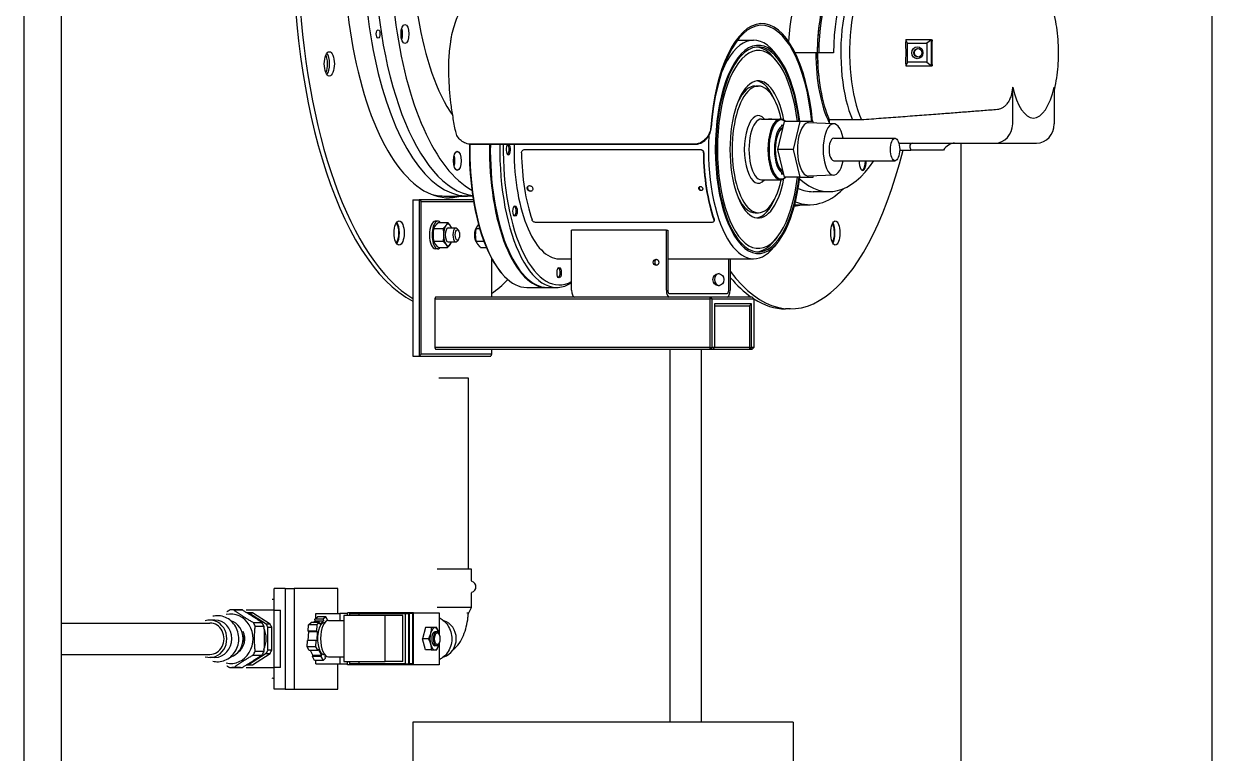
# Model space of a CAD drawing. Header units: millimetres. Extents: x 0 to 157650, y 0 to 89100.
# Drawn here: x 36933 to 37618, y 76279 to 76700 of the extents above; entities that cross this region are included whole.
import ezdxf

# ---------------------------------------------------------------- set-up
doc = ezdxf.new("R2010")
doc.units = ezdxf.units.MM
doc.header["$LTSCALE"] = 150
doc.layers.add('Visible', color=7, linetype='Continuous', lineweight=25)

msp = doc.modelspace()

# ---------------------------------------------------------------- linework, layer by layer
at = {"layer": 'Visible', "color": 9, "true_color": 0xc0c0c0}
for p, q in [((36933.24, 77071.66), (36933.24, 75197.38)), ((36954.93, 75197.38), (36954.93, 77071.66)), ((37618.04, 75197.38), (37618.04, 77071.66)), ((37344.5, 76690.21), (37353.76, 76690.21)), ((37456.27, 76690.38), (37441.43, 76690.38)), ((37441.43, 76690.38), (37441.43, 76689.23)), ((37442.54, 76688.38), (37441.43, 76690.38)), ((37442.54, 76677.38), (37442.54, 76688.38)), ((37442.54, 76688.38), (37453.66, 76688.38)), ((37456.27, 76690.38), (37453.66, 76688.38)), ((37453.66, 76688.38), (37453.66, 76677.38)), ((37456.27, 76690.38), (37456.65, 76690.38)), ((37456.27, 76675.38), (37456.27, 76690.38)), ((37367.73, 76680.69), (37365.56, 76683.36)), ((37367.17, 76678.01), (37365.72, 76679.79)), ((37389.69, 76682.88), (37377.74, 76682.88)), ((37390.43, 76682.88), (37389.69, 76682.88)), ((37399.88, 76682.88), (37390.61, 76682.88)), ((37442.54, 76677.38), (37441.43, 76675.38)), ((37453.66, 76677.38), (37442.54, 76677.38)), ((37453.66, 76677.38), (37456.27, 76675.38)), ((37441.43, 76676.54), (37441.43, 76675.38)), ((37441.43, 76675.38), (37456.27, 76675.38)), ((37456.27, 76675.38), (37456.65, 76675.38)), ((37354.67, 76663.71), (37356.49, 76663.71)), ((37503.06, 76641.88), (37503.06, 76663.17)), ((37527.03, 76663.17), (37527.03, 76641.88)), ((37358.31, 76644.71), (37362.59, 76644.71)), ((37362.65, 76644.64), (37362.59, 76644.71)), ((37365.87, 76644.71), (37369.24, 76644.71)), ((37371.35, 76643.21), (37367.53, 76627.21)), ((37380.45, 76643.21), (37371.35, 76643.21)), ((37380.45, 76643.21), (37376.64, 76627.21)), ((37388.08, 76643.21), (37380.45, 76643.21)), ((37388.26, 76642.46), (37388.08, 76643.21)), ((37397.35, 76644.46), (37410.72, 76644.46)), ((37397.35, 76644.46), (37397.35, 76642.11)), ((37415.9, 76644.2), (37410.83, 76644.2)), ((37369.7, 76641.21), (37370.87, 76641.21)), ((37400.03, 76642.01), (37385.46, 76642.57)), ((37399.93, 76633.71), (37435.27, 76633.71)), ((37437.48, 76630.88), (37445.57, 76630.88)), ((37445.57, 76630.88), (37492.86, 76630.88)), ((37473.34, 75839.38), (37473.34, 76630.88)), ((37492.86, 76630.88), (37516.83, 76630.88)), ((37221.89, 76627.21), (37322.98, 76627.21)), ((37322.98, 76627.21), (37323.19, 76627.21)), ((37376.64, 76627.21), (37367.53, 76627.21)), ((37367.53, 76627.21), (37371.35, 76611.21)), ((37376.64, 76627.21), (37380.45, 76611.21)), ((37437.95, 76626.88), (37444.46, 76626.88)), ((37463.24, 76626.88), (37444.46, 76626.88)), ((37399.93, 76620.71), (37435.27, 76620.71)), ((37358.31, 76609.71), (37369.24, 76609.71)), ((37369.7, 76613.21), (37370.87, 76613.21)), ((37380.45, 76611.21), (37371.35, 76611.21)), ((37380.45, 76611.21), (37388.08, 76611.21)), ((37400.03, 76612.41), (37385.46, 76611.85)), ((37388.08, 76611.21), (37388.26, 76611.96)), ((37397.29, 76602.88), (37388.01, 76602.88)), ((37157.34, 76598.21), (37160.98, 76598.21)), ((37157.34, 76598.21), (37157.34, 76508.21)), ((37162.3, 76597.21), (37160.98, 76598.21)), ((37160.98, 76598.21), (37160.98, 76508.21)), ((37192.26, 76598.21), (37160.98, 76598.21)), ((37162.3, 76509.21), (37162.3, 76597.21)), ((37162.3, 76597.21), (37192.43, 76597.21)), ((37175.26, 76600.38), (37188.92, 76600.38)), ((37377.5, 76595.38), (37386.16, 76595.38)), ((37354.67, 76590.71), (37356.49, 76590.71)), ((37174.84, 76581.56), (37169.55, 76581.56)), ((37171.81, 76585.96), (37170.35, 76585.96)), ((37172.13, 76585.15), (37177.41, 76585.15)), ((37177.73, 76581.96), (37182.19, 76581.96)), ((37183.66, 76580.64), (37182.94, 76581.53)), ((37195.99, 76581.56), (37193.94, 76581.56)), ((37329.57, 76585.13), (37228.47, 76585.13)), ((37330.83, 76585.79), (37330.99, 76586.12)), ((37169.55, 76574.37), (37174.84, 76574.37)), ((37183.66, 76575.29), (37182.94, 76574.4)), ((37193.94, 76574.37), (37198.36, 76574.37)), ((37248.86, 76546.21), (37248.86, 76580.7)), ((37303.51, 76580.7), (37248.86, 76580.7)), ((37303.51, 76546.21), (37303.51, 76580.7)), ((37303.51, 76580.7), (37304.33, 76580.7)), ((37304.33, 76580.7), (37304.33, 76546.21)), ((37367.17, 76576.41), (37365.72, 76574.62)), ((37171.81, 76569.96), (37170.35, 76569.96)), ((37172.13, 76570.77), (37177.41, 76570.77)), ((37177.73, 76573.96), (37182.19, 76573.96)), ((37196.51, 76570.77), (37199.78, 76570.77)), ((37367.73, 76573.73), (37365.56, 76571.06)), ((37202.78, 76564.48), (37202.78, 76542.21)), ((37241.74, 76564.21), (37248.86, 76564.21)), ((37304.33, 76564.21), (37353.76, 76564.21)), ((37339.44, 76546.21), (37339.44, 76564.21)), ((37340.26, 76564.21), (37340.26, 76546.21)), ((37207.82, 76556.8), (37208.18, 76556.35)), ((37223.07, 76547.71), (37234.45, 76547.71)), ((37234.91, 76547.71), (37240.37, 76547.71)), ((37170.56, 76542.21), (37170.15, 76541.21)), ((37170.15, 76541.21), (37328.62, 76541.21)), ((37170.15, 76541.21), (37170.15, 76513.21)), ((37250.51, 76542.21), (37170.56, 76542.21)), ((37305.16, 76542.21), (37250.51, 76542.21)), ((37305.16, 76544.21), (37338.61, 76544.21)), ((37309.91, 76542.21), (37305.16, 76542.21)), ((37329.03, 76542.21), (37309.91, 76542.21)), ((37328.62, 76541.21), (37329.03, 76542.21)), ((37329.94, 76541.21), (37328.62, 76541.21)), ((37328.62, 76541.21), (37328.62, 76513.21)), ((37329.03, 76542.21), (37329.94, 76541.21)), ((37352.99, 76542.21), (37329.03, 76542.21)), ((37329.94, 76513.21), (37329.94, 76541.21)), ((37329.94, 76541.21), (37353.9, 76541.21)), ((37353.9, 76541.21), (37352.99, 76542.21)), ((37353.9, 76541.21), (37353.9, 76513.21)), ((37352.66, 76538.21), (37331.18, 76538.21)), ((37331.18, 76538.21), (37331.18, 76513.21)), ((37331.18, 76537.21), (37351.33, 76537.21)), ((37352.66, 76538.21), (37351.33, 76537.21)), ((37351.33, 76537.21), (37351.33, 76513.21)), ((37352.66, 76513.21), (37352.66, 76538.21)), ((37375.03, 76535.38), (37372.25, 76535.38)), ((37170.15, 76513.21), (37170.56, 76512.21)), ((37328.62, 76513.21), (37170.15, 76513.21)), ((37328.62, 76513.21), (37329.94, 76513.21)), ((37329.03, 76512.21), (37328.62, 76513.21)), ((37329.94, 76513.21), (37329.03, 76512.21)), ((37331.18, 76513.21), (37329.94, 76513.21)), ((37330.27, 76512.21), (37331.18, 76513.21)), ((37351.33, 76513.21), (37331.18, 76513.21)), ((37351.33, 76513.21), (37352.66, 76513.21)), ((37351.75, 76512.21), (37351.33, 76513.21)), ((37352.66, 76513.21), (37351.75, 76512.21)), ((37353.9, 76513.21), (37352.66, 76513.21)), ((37352.99, 76512.21), (37353.9, 76513.21)), ((37157.34, 76508.21), (37160.98, 76508.21)), ((37162.3, 76509.21), (37160.98, 76508.21)), ((37160.98, 76508.21), (37202.28, 76508.21)), ((37202.78, 76509.21), (37162.3, 76509.21)), ((37170.56, 76512.21), (37329.03, 76512.21)), ((37202.78, 76509.21), (37202.28, 76508.21)), ((37202.78, 76512.21), (37202.78, 76509.21)), ((37305.68, 76297.38), (37305.68, 76512.21)), ((37323.68, 76297.38), (37323.68, 76512.21)), ((37329.03, 76512.21), (37330.27, 76512.21)), ((37330.27, 76512.21), (37351.75, 76512.21)), ((37351.75, 76512.21), (37352.99, 76512.21)), ((37189.55, 76495.38), (37172.42, 76495.38)), ((37189.55, 76385.38), (37189.55, 76495.38)), ((37191.3, 76385.38), (37171.52, 76385.38)), ((37191.3, 76378.68), (37191.3, 76385.38)), ((37077.56, 76361.88), (37077.56, 76374.38)), ((37083.87, 76374.38), (37077.56, 76374.38)), ((37083.87, 76374.38), (37083.87, 76316.38)), ((37083.87, 76374.38), (37083.87, 76316.38)), ((37083.87, 76374.38), (37089.1, 76374.38)), ((37089.1, 76374.38), (37089.1, 76316.38)), ((37114.23, 76374.38), (37089.1, 76374.38)), ((37114.23, 76359.88), (37114.23, 76374.38)), ((37191.3, 76363.38), (37191.3, 76371.88)), ((37058.07, 76362.01), (37053.09, 76362.01)), ((37054.26, 76361.96), (37059.24, 76361.96)), ((37077.49, 76361.88), (37061.41, 76361.88)), ((37077.49, 76361.88), (37081.17, 76361.88)), ((37077.49, 76328.88), (37077.49, 76361.88)), ((37081.17, 76328.88), (37081.17, 76361.88)), ((37191.3, 76363.38), (37171.52, 76363.38)), ((37189.43, 76359.93), (37191.3, 76363.38)), ((37043.41, 76356.13), (37040.53, 76356.13)), ((37063.97, 76360.38), (37061.82, 76360.38)), ((37072.99, 76353.8), (37062.78, 76360.34)), ((37062.78, 76360.34), (37064.95, 76360.34)), ((37075.15, 76353.8), (37064.95, 76360.34)), ((37099.93, 76354.66), (37101.13, 76355.76)), ((37100.97, 76356.69), (37102.42, 76358.02)), ((37105.84, 76356.69), (37100.97, 76356.69)), ((37101.13, 76355.76), (37100.97, 76356.69)), ((37101.13, 76355.76), (37106, 76355.76)), ((37101.56, 76357.22), (37101.56, 76359.88)), ((37101.56, 76359.88), (37115.34, 76359.88)), ((37107.29, 76358.02), (37102.42, 76358.02)), ((37106, 76355.76), (37103.79, 76353.73)), ((37107.29, 76358.02), (37105.84, 76356.69)), ((37105.84, 76356.69), (37106, 76355.76)), ((37108.45, 76355.92), (37107.29, 76358.02)), ((37108.84, 76355.95), (37117.59, 76355.95)), ((37115.34, 76359.88), (37115.34, 76355.95)), ((37119.84, 76359.88), (37115.34, 76359.88)), ((37141.47, 76358.7), (37117.59, 76358.7)), ((37117.59, 76358.7), (37117.59, 76332.2)), ((37157.87, 76360.33), (37119.84, 76360.33)), ((37119.84, 76358.7), (37119.84, 76360.33)), ((37121.1, 76359.93), (37126.54, 76359.93)), ((37121.1, 76358.7), (37121.1, 76359.93)), ((37126.54, 76359.93), (37153.23, 76359.93)), ((37126.54, 76358.7), (37126.54, 76359.93)), ((37151.66, 76358.7), (37141.47, 76358.7)), ((37141.47, 76332.2), (37141.47, 76358.7)), ((37151.66, 76332.2), (37151.66, 76358.7)), ((37153.23, 76330.83), (37153.23, 76359.93)), ((37153.23, 76359.93), (37155.18, 76359.93)), ((37155.18, 76330.83), (37155.18, 76359.93)), ((37155.35, 76359.93), (37155.18, 76359.93)), ((37157.51, 76359.93), (37155.35, 76359.93)), ((37155.35, 76359.93), (37155.35, 76330.83)), ((37157.51, 76330.83), (37157.51, 76359.93)), ((37157.87, 76330.43), (37157.87, 76360.33)), ((37157.87, 76360.33), (37172.56, 76360.33)), ((37172.56, 76360.33), (37172.56, 76348.17)), ((36954.93, 76354.38), (37040.53, 76354.38)), ((37065.45, 76354.79), (37070.43, 76354.79)), ((37066.61, 76352.55), (37071.59, 76352.55)), ((37075.15, 76353.8), (37072.99, 76353.8)), ((37073.97, 76338.84), (37073.97, 76351.92)), ((37076.13, 76351.92), (37073.97, 76351.92)), ((37076.13, 76338.84), (37076.13, 76351.92)), ((37097.08, 76349.77), (37097.31, 76353.33)), ((37101.95, 76349.77), (37097.08, 76349.77)), ((37097.51, 76349.63), (37097.08, 76349.77)), ((37097.18, 76344.33), (37097.51, 76349.63)), ((37097.31, 76353.33), (37098.76, 76354.66)), ((37102.18, 76353.33), (37097.31, 76353.33)), ((37097.51, 76349.63), (37102.38, 76349.63)), ((37103.63, 76354.66), (37098.76, 76354.66)), ((37102.18, 76353.33), (37101.95, 76349.77)), ((37101.95, 76349.77), (37102.38, 76349.63)), ((37102.38, 76349.63), (37102.03, 76344.18)), ((37103.63, 76354.66), (37102.18, 76353.33)), ((37103.79, 76353.73), (37103.63, 76354.66)), ((37106.49, 76354.7), (37106.68, 76354.7)), ((37164.68, 76351.78), (37163.08, 76345.38)), ((37168.02, 76351.78), (37164.68, 76351.78)), ((37171.05, 76349.38), (37170.06, 76349.38)), ((37172.23, 76348.45), (37171.89, 76348.89)), ((37059.45, 76347.81), (37059.41, 76347.99)), ((37059.45, 76342.95), (37059.41, 76342.77)), ((37096.51, 76340.77), (37096.74, 76344.33)), ((37101.61, 76344.33), (37096.74, 76344.33)), ((37101.61, 76344.33), (37101.38, 76340.77)), ((37102.03, 76344.18), (37101.61, 76344.33)), ((37166.41, 76345.38), (37163.08, 76345.38)), ((37164.68, 76338.98), (37163.08, 76345.38)), ((37171.05, 76341.38), (37170.06, 76341.38)), ((37172.23, 76342.31), (37171.89, 76341.87)), ((37172.56, 76342.59), (37172.56, 76330.43)), ((36954.93, 76336.38), (37040.53, 76336.38)), ((37043.41, 76334.63), (37040.53, 76334.63)), ((37072.99, 76336.96), (37062.78, 76330.42)), ((37064.95, 76330.42), (37075.15, 76336.96)), ((37065.45, 76335.97), (37070.43, 76335.97)), ((37066.61, 76338.21), (37071.59, 76338.21)), ((37072.99, 76336.96), (37075.15, 76336.96)), ((37076.13, 76338.84), (37073.97, 76338.84)), ((37101.38, 76340.77), (37096.51, 76340.77)), ((37097.74, 76338.53), (37096.51, 76340.77)), ((37102.6, 76338.53), (37097.74, 76338.53)), ((37099.87, 76335.9), (37098.43, 76338.53)), ((37099.6, 76335.12), (37099.87, 76335.9)), ((37104.47, 76335.12), (37099.6, 76335.12)), ((37100.83, 76332.89), (37099.6, 76335.12)), ((37099.87, 76335.9), (37104.74, 76335.9)), ((37101.38, 76340.77), (37102.6, 76338.53)), ((37102.6, 76338.53), (37102.87, 76339.32)), ((37102.87, 76339.32), (37104.74, 76335.9)), ((37104.74, 76335.9), (37104.47, 76335.12)), ((37104.47, 76335.12), (37105.7, 76332.89)), ((37106.49, 76336.2), (37106.68, 76336.2)), ((37106.98, 76335.15), (37107.38, 76335.51)), ((37107.14, 76334.22), (37106.98, 76335.15)), ((37108.84, 76334.95), (37117.59, 76334.95)), ((37115.34, 76334.95), (37115.34, 76330.88)), ((37168.02, 76338.98), (37164.68, 76338.98)), ((37058.07, 76328.76), (37053.09, 76328.76)), ((37054.26, 76328.81), (37059.24, 76328.81)), ((37061.41, 76328.88), (37077.49, 76328.88)), ((37063.97, 76330.38), (37061.82, 76330.38)), ((37062.78, 76330.42), (37064.95, 76330.42)), ((37081.17, 76328.88), (37077.49, 76328.88)), ((37077.56, 76316.38), (37077.56, 76328.88)), ((37105.7, 76332.89), (37100.83, 76332.89)), ((37101.56, 76330.88), (37101.56, 76332.89)), ((37101.56, 76330.88), (37115.34, 76330.88)), ((37105.7, 76332.89), (37107.14, 76334.22)), ((37114.23, 76316.38), (37114.23, 76330.88)), ((37115.34, 76330.88), (37119.84, 76330.88)), ((37117.59, 76332.2), (37141.47, 76332.2)), ((37119.84, 76330.43), (37119.84, 76332.2)), ((37157.87, 76330.43), (37119.84, 76330.43)), ((37121.1, 76330.83), (37121.1, 76332.2)), ((37126.54, 76330.83), (37121.1, 76330.83)), ((37126.54, 76330.83), (37126.54, 76332.2)), ((37153.23, 76330.83), (37126.54, 76330.83)), ((37151.66, 76332.2), (37141.47, 76332.2)), ((37153.23, 76330.83), (37155.18, 76330.83)), ((37155.18, 76330.83), (37155.35, 76330.83)), ((37157.51, 76330.83), (37155.35, 76330.83)), ((37172.56, 76330.43), (37157.87, 76330.43)), ((37083.87, 76316.38), (37077.56, 76316.38)), ((37083.87, 76316.38), (37089.1, 76316.38)), ((37089.1, 76316.38), (37114.23, 76316.38)), ((37376.5, 76297.38), (37157.4, 76297.38)), ((37157.4, 76297.38), (37157.4, 74993.23)), ((37376.5, 76297.38), (37376.5, 74879.76))]:
    msp.add_line(p, q, dxfattribs=at)
for centre, radius, start, end in [((37191.55, 76378.68), 0.25, 180, 252.65365), ((37190.49, 76375.28), 3.31, 287.34635, 72.65365), ((37191.55, 76371.88), 0.25, 107.34635, 180)]:
    msp.add_arc(centre, radius, start, end, dxfattribs=at)
for centre, major_axis, ratio, start_param, end_param in [((37177.99, 76745.38), (0, 210), 0.413002, 5.467974, 9.184374), ((37175.26, 76745.38), (0, -210), 0.413002, 3.141593, 6.075094), ((37177.99, 76745.38), (0, -146), 0.413002, 3.024485, 6.400293), ((37204.4, 76745.38), (0, 145), 0.413002, 6.026618, 9.206833), ((37188.92, 76745.38), (0, 145), 0.413002, 6.229932, 9.474597), ((37195.29, 76745.38), (0, 145), 0.413002, 0, 3.084771), ((37204.4, 76745.38), (0, 114.5), 0.413002, 4.932503, 8.893525), ((37418.61, 76682.88), (0, 50), 0.37453, 0, 1.570796), ((37422.82, 76682.88), (0, 50.2), 0.37453, 0, 2.450408), ((37427.89, 76682.88), (0, 50.2), 0.37453, 6.262005, 8.733594), ((37391.72, 76682.88), (0, 48), 0.37453, 0, 1.433568), ((37408.41, 76682.88), (0, 47.9), 0.37453, 0.014594, 2.142455), ((37408.41, 76682.88), (0, 48), 0.37453, 6.257394, 7.853982), ((37409.34, 76682.88), (0, 48), 0.37453, 0, 1.570796), ((37358.55, 76627.21), (0, 72.5), 0.413002, 4.934904, 7.677163), ((37358.47, 76627.21), (0, 71.51), 0.413002, 4.938056, 7.677163), ((37149.25, 76693.72), (0, 5.5), 0.413002, 4.072013, 5.352765), ((37356.49, 76627.21), (0, -60), 0.413002, 1.840729, 7.584049), ((37353.76, 76627.21), (0, 63), 0.413002, 5.812514, 7.065949), ((37356.49, 76627.21), (0, 59), 0.413002, 4.987014, 10.720949), ((37356.49, 76627.21), (0, -57), 0.413002, 1.855322, 7.569456), ((37354.67, 76627.21), (0, 59), 0.413002, 5.812514, 6.245801), ((37413.42, 76682.88), (0, 51), 0.553446, 4.587654, 4.837124), ((37474.24, 76682.88), (0, 47.58), 0.37453, 1.412503, 1.72909), ((37106.57, 76676.5), (0, 7), 0.413002, 3.633753, 5.791025), ((37408.41, 76682.88), (0, 50), 0.37453, 1.570796, 2.509931), ((37409.34, 76682.88), (0, -50), 0.37453, 4.712389, 5.588687), ((37356.49, 76627.21), (0, 39.5), 0.413002, 5.151915, 10.556048), ((37356.49, 76627.21), (0, -36.5), 0.413002, 2.069582, 7.355196), ((37354.67, 76627.21), (0, 36.5), 0.413002, 0, 0.704649), ((37354.67, 76627.21), (0, 39.5), 0.413002, 5.493372, 6.22733), ((37515.04, 76682.88), (0, -37.58), 0.37453, 5.26452, 7.301851), ((37356.49, 76627.21), (0, 19.5), 0.413002, 5.826311, 9.881652), ((37358.31, 76627.21), (0, 17.5), 0.413002, 0, 3.141593), ((37369.24, 76627.21), (0, -17.5), 0.413002, 2.724537, 6.700241), ((37369.7, 76627.21), (0, -17), 0.413002, 2.796891, 6.627886), ((37385.36, 76627.21), (0, -15.36), 0.413002, 3.125756, 6.299022), ((37399.93, 76627.21), (0, -14.8), 0.413002, 2.025492, 7.399286), ((37371.52, 76627.21), (0, -14), 0.413002, 3.258031, 6.166747), ((37371.52, 76627.21), (0, 12.75), 0.413002, 0.191612, 2.949981), ((37492.86, 76641.88), (0, -11), 0.927215, 0, 1.570796), ((37516.83, 76641.88), (0, -11), 0.927215, 0, 1.570796), ((37222.61, 76627.21), (0, -79), 0.413002, 4.673884, 5.812514), ((37223.07, 76627.21), (0, -79.5), 0.413002, 4.674464, 6.283185), ((37234.45, 76627.21), (0, -79.5), 0.413002, 4.675306, 6.29012), ((37234.91, 76627.21), (0, -79.5), 0.413002, 4.675306, 6.283185), ((37240.37, 76627.21), (0, -79.5), 0.413002, 4.675311, 6.544668), ((37241.74, 76627.21), (0, -78), 0.413002, 4.674599, 6.506105), ((37212.42, 76627.21), (0, 3.1), 0.413002, 0.315706, 5.967429), ((37211.87, 76627.21), (0, -2.5), 0.413002, 6.037434, 9.67053), ((37241.74, 76627.21), (0, -63), 0.413002, 4.665601, 6.283185), ((37353.76, 76627.21), (0, -63), 0.413002, 4.586783, 6.753857), ((37399.93, 76627.21), (0, 6.5), 0.413002, 0, 3.141593), ((37448.16, 76626.88), (-4.18, 3.37), 0.513986, 5.715999, 7.286795), ((37466.94, 76626.88), (4.18, 3.37), 0.513986, 0.567187, 2.137983), ((37179.42, 76620.66), (0, 5.5), 0.413002, 4.072013, 5.352765), ((37246.29, 76627.21), (0, -63.5), 0.413002, 4.74389, 5.405284), ((37351.03, 76627.21), (0, 63.5), 0.413002, 1.602298, 2.263692), ((37351.03, 76627.21), (0, -63), 0.413002, 4.74414, 5.405034), ((37375.03, 76745.38), (0, -210), 0.37453, 5.825276, 7.254414), ((37397.29, 76745.38), (0, -142.5), 0.37453, 5.958695, 6.788779), ((37416.63, 76620.66), (0, -5.5), 0.37453, 4.702878, 7.863493), ((37416.17, 76620.66), (0, -5.5), 0.37453, 0.11277, 1.580308), ((37175.26, 76745.38), (0, -145), 0.413002, 6.153955, 6.283185), ((37386.16, 76745.38), (0, -150), 0.37453, 6.135714, 6.635607), ((37388.01, 76745.38), (0, -142.5), 0.37453, 6.122331, 6.283185), ((37176.17, 76745.38), (0, -146), 0.413002, 0.015104, 0.117108), ((37354.67, 76627.21), (0, -36.5), 0.413002, 5.578536, 6.283185), ((37354.67, 76627.21), (0, -39.5), 0.413002, 0.055856, 0.789814), ((37375.03, 76745.38), (0, -151), 0.37453, 0.039497, 0.115151), ((37373.18, 76745.38), (0, -151), 0.37453, 0.073724, 0.115151), ((37215.89, 76591.71), (0, -2.5), 0.413002, 6.001142, 9.706821), ((37146.81, 76579.08), (0, 7), 0.413002, 3.633753, 5.791025), ((37170.35, 76577.96), (0, -8), 0.413002, 3.141593, 6.283185), ((37171.81, 76577.96), (0, -8), 0.413002, 2.687707, 6.737071), ((37177.73, 76577.96), (0, 6.23), 0.413002, 0.523599, 1.570796), ((37177.73, 76577.96), (0, -4), 0.413002, 3.141593, 6.283185), ((37177.73, 76577.96), (0, 6.23), 0.413002, 5.759587, 6.806784), ((37177.73, 76577.96), (0, -6.23), 0.413002, 2.268412, 2.617994), ((37182.19, 76577.96), (0, 4), 0.413002, 5.812514, 9.895449), ((37194.73, 76577.96), (0, -4.5), 0.413002, 3.38905, 6.035728), ((37398.05, 76579.08), (0, 7), 0.37453, 3.700786, 5.723992), ((37177.73, 76577.96), (0, 6.23), 0.413002, 1.570796, 2.617994), ((37354.67, 76627.21), (0, -59), 0.413002, 0.037384, 0.470671), ((37177.73, 76577.96), (0, -6.23), 0.413002, 5.759587, 6.806784), ((37177.73, 76577.96), (0, -6.23), 0.413002, 0.523599, 0.87318), ((37298.41, 76562.21), (0, -1.75), 0.91073, 3.403718, 6.02106), ((37241.28, 76556.21), (0, -2.5), 0.413002, 6.001142, 9.706821), ((37334.34, 76552.21), (0, -3.5), 0.91073, 3.271525, 6.153253), ((37177.99, 76745.38), (0, -210), 0.413002, 0.28988, 0.404041), ((37372.25, 76745.38), (0, -210), 0.37453, 5.864339, 6.027471), ((37250.51, 76546.21), (0, -4), 0.413002, 4.712389, 6.283185), ((37305.16, 76546.21), (0, -4), 0.413002, 4.712389, 6.283185), ((37305.16, 76546.21), (0, -2), 0.413002, 4.712389, 6.283185), ((37338.61, 76546.21), (0, -4), 0.413002, 0, 1.570796), ((37338.61, 76546.21), (0, -2), 0.413002, 0, 1.570796), ((37372.25, 76745.38), (0, -210), 0.37453, 6.047661, 6.283185), ((37053.09, 76345.37), (-0.01, 16.63), 0.901286, 6.204843, 6.360314), ((37058.07, 76345.37), (0.01, 16.63), 0.901286, 6.205731, 6.283467), ((37040.53, 76345.38), (0, 10.75), 0.901286, 2.862126, 6.562652), ((37043.41, 76345.38), (0, 10.75), 0.901286, 3.141593, 6.283185), ((37052.5, 76345.38), (0, 14.25), 0.901286, 2.939024, 6.485754), ((37050.01, 76345.38), (0, 10.75), 0.901286, 3.400342, 6.024436), ((37061.8, 76345.37), (0, 15.01), 0.901286, 6.210645, 6.28167), ((37063.97, 76345.37), (0, 15.01), 0.901286, 6.210645, 6.283185), ((37060.08, 76345.38), (0, 14.25), 0.901286, 5.551494, 5.951512), ((37108.84, 76345.45), (0, -10.5), 0.433224, 3.141593, 6.283185), ((37172.75, 76345.38), (0, 10.75), 0.901286, 3.39737, 6.027408), ((37040.53, 76345.38), (0, -9), 0.901286, 0, 3.141593), ((37052.5, 76345.38), (0, 9), 0.901286, 3.715769, 5.20301), ((37053.09, 76345.38), (-0.01, 16.63), 0.901177, 5.157949, 5.31342), ((37058.06, 76345.38), (0, -16.63), 0.901337, 2.0168, 2.172271), ((37060.08, 76345.38), (0, 14.25), 0.901286, 4.260757, 5.164021), ((37061.8, 76345.38), (0, 15.01), 0.901286, 5.163448, 5.308528), ((37063.96, 76345.38), (0, 15.01), 0.901286, 5.163448, 5.308528), ((37106.49, 76345.45), (0, 9.25), 0.433224, 0, 3.141593), ((37170.06, 76345.38), (0, -6.4), 0.433224, 4.18879, 5.235988), ((37170.06, 76345.38), (0, 6.4), 0.433224, 0, 1.047198), ((37170.06, 76345.38), (0, -4), 0.433224, 3.141593, 6.283185), ((37171.05, 76345.38), (0, -4), 0.433224, 2.64017, 6.784608), ((37170.06, 76345.38), (0, 6.4), 0.433224, 5.235988, 6.283185), ((37170.06, 76345.38), (0, -6.4), 0.433224, 1.93646, 2.094395), ((37163.22, 76345.38), (0, -10.75), 0.901286, 1.765447, 1.839772), ((37050.71, 76345.38), (0, 10), 0.901286, 4.467288, 4.95749), ((37170.06, 76345.38), (0, -6.4), 0.433224, 5.235988, 6.283185), ((37170.06, 76345.38), (0, -6.4), 0.433224, 0, 1.047198), ((37170.06, 76345.38), (0, -6.4), 0.433224, 1.047198, 1.205133), ((37163.22, 76345.38), (0, -10.75), 0.901286, 1.30182, 1.376146), ((37060.08, 76345.38), (0, -14.25), 0.901286, 0.331674, 0.731691), ((37061.8, 76345.38), (0, -15.01), 0.901286, 0.974657, 1.119738), ((37063.96, 76345.38), (0, 15.01), 0.901286, 4.11625, 4.26133), ((37053.09, 76345.39), (-0.01, -16.63), 0.901286, 6.206056, 6.361528), ((37058.07, 76345.39), (0.01, -16.63), 0.901286, 6.282904, 6.360639), ((37061.8, 76345.39), (0, -15.01), 0.901286, 0.001515, 0.07254), ((37063.97, 76345.39), (0, -15.01), 0.901286, 0, 0.07254)]:
    msp.add_ellipse(centre, major_axis=major_axis, ratio=ratio, start_param=start_param, end_param=end_param, dxfattribs=at)
for centre, major_axis, ratio in [((37152.89, 76693.72), (0, -5.5), 0.413002), ((37137.41, 76693.72), (0, -2.46), 0.413002), ((37448.1, 76682.88), (0, 3.46), 0.927215), ((37448.47, 76682.88), (0, 2.46), 0.927215), ((37109.31, 76676.5), (0, -7), 0.413002), ((37435.27, 76627.21), (0, -6.5), 0.413002), ((37183.06, 76620.66), (0, 5.5), 0.413002), ((37216.34, 76591.71), (0, -3), 0.413002), ((37149.54, 76579.08), (0, -7), 0.413002), ((37400.83, 76579.08), (0, -7), 0.37453), ((37183.1, 76577.96), (0, -3), 0.413002), ((37297.59, 76562.21), (0, 1.75), 0.91073), ((37241.74, 76556.21), (0, -3), 0.413002), ((37333.52, 76552.21), (0, 3.5), 0.91073), ((37171.5, 76345.38), (0, -3.5), 0.433224)]:
    msp.add_ellipse(centre, major_axis=major_axis, ratio=ratio, dxfattribs=at)
for points, knots in [([(37506.62, 76728.64), (37508.71, 76728.52), (37510.73, 76727.96), (37514.57, 76726.13), (37516.29, 76724.79), (37519.99, 76721.06), (37521.62, 76718.48), (37524.92, 76711.76), (37526.31, 76707.36), (37528.26, 76698.22), (37528.86, 76693.56), (37529.39, 76684.24), (37529.34, 76679.59), (37528.66, 76670.52), (37528.01, 76666.1), (37527.05, 76661.92), (37527.04, 76661.87), (37527.03, 76661.82)], [3.162773, 3.162773, 3.162773, 3.162773, 3.317664, 3.317664, 3.503576, 3.503576, 3.793033, 3.793033, 4.196093, 4.196093, 4.56182, 4.56182, 4.91195, 4.91195, 5.263039, 5.263039, 5.267706, 5.267706, 5.267706, 5.267706]), ([(37182.11, 76637.56), (37181.54, 76640.34), (37181.03, 76643.11), (37180.12, 76648.59), (37179.73, 76651.3), (37178.75, 76659.3), (37178.35, 76664.46), (37178.17, 76670.8), (37178.15, 76672.18), (37178.15, 76677.14), (37178.3, 76680.59), (37178.76, 76685.71), (37178.98, 76687.5), (37179.38, 76690.14), (37179.53, 76691.04), (37180.06, 76693.83), (37180.48, 76695.66), (37181.45, 76699.08), (37181.99, 76700.68), (37183.18, 76703.65), (37183.83, 76705.02), (37185.24, 76707.51), (37186, 76708.64), (37187.6, 76710.65), (37188.45, 76711.53), (37191.12, 76713.8), (37193.08, 76714.82), (37196.24, 76715.58), (37197.32, 76715.71), (37198.94, 76715.71), (37199.45, 76715.69), (37199.97, 76715.63)], [0.000001, 0.000001, 0.000001, 0.000001, 0.867462, 0.867462, 1.732544, 1.732544, 3.452123, 3.452123, 3.939602, 3.939602, 5.230816, 5.230816, 5.962127, 5.962127, 6.350196, 6.350196, 7.19922, 7.19922, 8.039844, 8.039844, 8.872839, 8.872839, 9.699062, 9.699062, 10.519636, 10.519636, 12.149814, 12.149814, 12.961797, 12.961797, 13.327068, 13.327068, 13.327068, 13.327068]), ([(37448.67, 76680.43), (37448.44, 76680.45), (37448.21, 76680.51), (37447.69, 76680.73), (37447.43, 76680.92), (37447.01, 76681.36), (37446.82, 76681.63), (37446.58, 76682.24), (37446.52, 76682.57), (37446.52, 76683.19), (37446.58, 76683.52), (37446.82, 76684.13), (37447.01, 76684.4), (37447.43, 76684.84), (37447.69, 76685.03), (37448.21, 76685.25), (37448.44, 76685.31), (37448.67, 76685.33)], [0.0216815, 0.0216815, 0.0216815, 0.0216815, 0.0929564, 0.0929564, 0.1859128, 0.1859128, 0.2787733, 0.2787733, 0.3716338, 0.3716338, 0.4644943, 0.4644943, 0.5573548, 0.5573548, 0.6503112, 0.6503112, 0.7215861, 0.7215861, 0.7215861, 0.7215861]), ([(37107.26, 76681.44), (37107.46, 76680.97), (37107.64, 76680.44), (37107.77, 76679.85), (37108.01, 76678.83), (37108.14, 76677.66), (37108.14, 76676.5)], [2.3559974, 2.3559974, 2.3559974, 2.3559974, 2.6417736, 2.6417736, 2.6417736, 3.1415927, 3.1415927, 3.1415927, 3.1415927]), ([(37503.06, 76663.17), (37503.04, 76663.02), (37503.03, 76662.87), (37502.83, 76661.14), (37502.53, 76659.58), (37501.87, 76657.39), (37501.54, 76656.53), (37500.75, 76654.88), (37500.27, 76654.1), (37499.39, 76652.95), (37498.93, 76652.45), (37497.93, 76651.57), (37497.38, 76651.19), (37496.4, 76650.68), (37495.88, 76650.47), (37494.99, 76650.25), (37494.63, 76650.19), (37494.27, 76650.16)], [1.852918, 1.852918, 1.852918, 1.852918, 1.894542, 1.894542, 2.330285, 2.330285, 2.585676, 2.585676, 2.841068, 2.841068, 3.03323, 3.03323, 3.225393, 3.225393, 3.387381, 3.387381, 3.497195, 3.497195, 3.497195, 3.497195]), ([(37362.59, 76644.71), (37362.53, 76644.71), (37362.49, 76644.71), (37362.43, 76644.7), (37362.42, 76644.7), (37362.43, 76644.69), (37362.44, 76644.68), (37362.49, 76644.67), (37362.57, 76644.65), (37362.84, 76644.63), (37363.01, 76644.62), (37363.27, 76644.61), (37363.37, 76644.61), (37363.58, 76644.61), (37363.68, 76644.61), (37364.02, 76644.62), (37364.25, 76644.63), (37364.71, 76644.65), (37364.94, 76644.67), (37365.24, 76644.68), (37365.34, 76644.69), (37365.52, 76644.7), (37365.61, 76644.7), (37365.72, 76644.71), (37365.75, 76644.71), (37365.8, 76644.71), (37365.82, 76644.71), (37365.84, 76644.71), (37365.85, 76644.71), (37365.85, 76644.71), (37365.86, 76644.71), (37365.86, 76644.71), (37365.86, 76644.71), (37365.87, 76644.71), (37365.87, 76644.71), (37365.87, 76644.71), (37365.87, 76644.71), (37365.87, 76644.71), (37365.87, 76644.71), (37365.87, 76644.71), (37365.87, 76644.71), (37365.87, 76644.71), (37365.87, 76644.71), (37365.87, 76644.71), (37365.87, 76644.71), (37365.87, 76644.71), (37365.87, 76644.71), (37365.87, 76644.71)], [-0.1345907, -0.1345907, -0.1345907, -0.1345907, -0.1248108, -0.1248108, -0.1148189, -0.1148189, -0.1081647, -0.1081647, -0.0928356, -0.0928356, -0.0778032, -0.0778032, -0.0696529, -0.0696529, -0.0615039, -0.0615039, -0.0450008, -0.0450008, -0.0279227, -0.0279227, -0.0191777, -0.0191777, -0.0100053, -0.0100053, -0.0054194, -0.0054194, -0.0031327, -0.0031327, -0.0019703, -0.0019703, -0.0016684, -0.0016684, -0.0011989, -0.0011989, -0.0008773, -0.0008773, -0.0007149, -0.0007149, -0.0005231, -0.0005231, -0.0003344, -0.0003344, -0.0002305, -0.0002305, -0.0001403, -0.0001403, -0.0000069, -0.0000069, -0.0000069, -0.0000069]), ([(37364.23, 76644.63), (37364.15, 76644.63), (37364.07, 76644.64), (37363.75, 76644.65), (37363.53, 76644.67), (37363.17, 76644.69), (37363.02, 76644.7), (37362.84, 76644.7), (37362.78, 76644.71), (37362.7, 76644.71), (37362.68, 76644.71), (37362.64, 76644.71), (37362.63, 76644.71), (37362.62, 76644.71), (37362.61, 76644.71), (37362.6, 76644.71), (37362.6, 76644.71), (37362.6, 76644.71), (37362.6, 76644.71), (37362.6, 76644.71), (37362.6, 76644.71), (37362.59, 76644.71), (37362.59, 76644.71), (37362.59, 76644.71)], [-0.09583444, -0.09583444, -0.09583444, -0.09583444, -0.08474289, -0.08474289, -0.05239424, -0.05239424, -0.02683973, -0.02683973, -0.01396667, -0.01396667, -0.00746937, -0.00746937, -0.00438666, -0.00438666, -0.00265022, -0.00265022, -0.00159004, -0.00159004, -0.00089763, -0.00089763, -0.00046271, -0.00046271, -0.00025688, -0.00025688, -0.00025688, -0.00025688]), ([(37191.04, 76630.19), (37190.52, 76630.19), (37190, 76630.24), (37188.97, 76630.42), (37188.47, 76630.55), (37186.99, 76631.08), (37186.08, 76631.61), (37184.56, 76632.86), (37183.84, 76633.64), (37182.98, 76635.09), (37182.75, 76635.56), (37182.37, 76636.54), (37182.22, 76637.04), (37182.11, 76637.56)], [-1.497512, -1.497512, -1.497512, -1.497512, -1.292988, -1.292988, -1.088601, -1.088601, -0.682304, -0.682304, -0.324288, -0.324288, -0.162055, -0.162055, -0.000001, -0.000001, -0.000001, -0.000001]), ([(37329.08, 76639.96), (37329.04, 76639.45), (37328.97, 76638.94), (37328.75, 76637.92), (37328.6, 76637.41), (37328.3, 76636.6), (37328.16, 76636.28), (37327.82, 76635.55), (37327.6, 76635.15), (37327.01, 76634.23), (37326.62, 76633.73), (37325.4, 76632.43), (37324.41, 76631.65), (37322.57, 76630.78), (37321.93, 76630.56), (37320.62, 76630.26), (37319.96, 76630.19), (37319.28, 76630.19)], [-1.788032, -1.788032, -1.788032, -1.788032, -1.591455, -1.591455, -1.395971, -1.395971, -1.267069, -1.267069, -1.096783, -1.096783, -0.859247, -0.859247, -0.43026, -0.43026, -0.21403, -0.21403, -0.000011, -0.000011, -0.000011, -0.000011]), ([(37319.61, 76630.15), (37320.24, 76630.15), (37320.86, 76630.21), (37322.1, 76630.47), (37322.7, 76630.66), (37324.5, 76631.44), (37325.52, 76632.18), (37326.78, 76633.45), (37327.18, 76633.94), (37327.81, 76634.85), (37328.04, 76635.25), (37328.42, 76636), (37328.56, 76636.32), (37328.89, 76637.16), (37329.05, 76637.68), (37329.28, 76638.73), (37329.36, 76639.25), (37329.4, 76639.79)], [0.000001, 0.000001, 0.000001, 0.000001, 0.200301, 0.200301, 0.401936, 0.401936, 0.821458, 0.821458, 1.049422, 1.049422, 1.218572, 1.218572, 1.345894, 1.345894, 1.53923, 1.53923, 1.733454, 1.733454, 1.733454, 1.733454]), ([(37319.28, 76630.19), (37297.94, 76630.19), (37276.5, 76630.19), (37233.79, 76630.19), (37212.41, 76630.19), (37191.04, 76630.19)], [-13.567137, -13.567137, -13.567137, -13.567137, -6.789503, -6.789503, -0.000001, -0.000001, -0.000001, -0.000001]), ([(37220.08, 76625.21), (37220.08, 76625.46), (37220.12, 76625.73), (37220.3, 76626.22), (37220.44, 76626.45), (37220.76, 76626.8), (37220.97, 76626.96), (37221.42, 76627.16), (37221.66, 76627.21), (37221.89, 76627.21)], [0.3015096, 0.3015096, 0.3015096, 0.3015096, 0.3768626, 0.3768626, 0.4522156, 0.4522156, 0.5275534, 0.5275534, 0.6028913, 0.6028913, 0.6028913, 0.6028913]), ([(37322.98, 76627.21), (37323.21, 76627.21), (37323.45, 76627.16), (37323.9, 76626.96), (37324.11, 76626.8), (37324.43, 76626.45), (37324.57, 76626.22), (37324.76, 76625.73), (37324.81, 76625.46), (37324.81, 76625.21)], [0, 0, 0, 0, 0.0753378, 0.0753378, 0.1506757, 0.1506757, 0.2260287, 0.2260287, 0.3013817, 0.3013817, 0.3013817, 0.3013817]), ([(37323.19, 76627.21), (37323.42, 76627.21), (37323.66, 76627.16), (37324.11, 76626.96), (37324.31, 76626.8), (37324.64, 76626.45), (37324.78, 76626.22), (37324.97, 76625.73), (37325.02, 76625.46), (37325.02, 76625.21)], [0.6028943, 0.6028943, 0.6028943, 0.6028943, 0.6782322, 0.6782322, 0.75357, 0.75357, 0.8289233, 0.8289233, 0.9042765, 0.9042765, 0.9042765, 0.9042765]), ([(37223.36, 76604.71), (37223.39, 76604.5), (37223.47, 76604.29), (37223.7, 76603.88), (37223.85, 76603.7), (37224.18, 76603.41), (37224.38, 76603.29), (37224.8, 76603.12), (37225.02, 76603.08), (37225.42, 76603.08), (37225.63, 76603.12), (37225.99, 76603.29), (37226.15, 76603.41), (37226.39, 76603.7), (37226.48, 76603.88), (37226.58, 76604.29), (37226.58, 76604.5), (37226.52, 76604.92), (37226.44, 76605.13), (37226.22, 76605.54), (37226.07, 76605.72), (37225.74, 76606.02), (37225.55, 76606.14), (37225.13, 76606.31), (37224.91, 76606.35), (37224.71, 76606.35), (37224.51, 76606.35), (37224.3, 76606.31), (37223.93, 76606.14), (37223.77, 76606.02), (37223.53, 76605.72), (37223.44, 76605.54), (37223.34, 76605.13), (37223.33, 76604.92), (37223.36, 76604.71)], [0.263695, 0.263695, 0.263695, 0.263695, 0.329619, 0.329619, 0.395543, 0.395543, 0.461466, 0.461466, 0.52739, 0.52739, 0.593314, 0.593314, 0.659238, 0.659238, 0.725161, 0.725161, 0.791085, 0.791085, 0.857009, 0.857009, 0.922933, 0.922933, 0.988856, 0.988856, 1.05478, 1.05478, 1.05478, 1.120704, 1.120704, 1.186628, 1.186628, 1.252551, 1.252551, 1.318475, 1.318475, 1.318475, 1.318475]), ([(37223.88, 76606.09), (37223.87, 76606.07), (37223.86, 76606.06), (37223.73, 76605.9), (37223.63, 76605.72), (37223.53, 76605.31), (37223.52, 76605.09), (37223.59, 76604.68), (37223.66, 76604.46), (37223.89, 76604.06), (37224.04, 76603.88), (37224.37, 76603.59), (37224.57, 76603.46), (37224.99, 76603.3), (37225.21, 76603.26), (37225.42, 76603.26), (37225.62, 76603.26), (37225.82, 76603.3), (37226.09, 76603.42), (37226.17, 76603.47), (37226.24, 76603.52)], [0.6531833, 0.6531833, 0.6531833, 0.6531833, 0.6592381, 0.6592381, 0.7251619, 0.7251619, 0.7910857, 0.7910857, 0.8570095, 0.8570095, 0.9229333, 0.9229333, 0.9888571, 0.9888571, 1.0547809, 1.0547809, 1.0547809, 1.1207047, 1.1207047, 1.1507595, 1.1507595, 1.1507595, 1.1507595]), ([(37322.18, 76604.71), (37322.2, 76604.56), (37322.25, 76604.41), (37322.42, 76604.12), (37322.52, 76603.99), (37322.76, 76603.78), (37322.9, 76603.69), (37323.2, 76603.57), (37323.36, 76603.54), (37323.65, 76603.54), (37323.79, 76603.57), (37324.05, 76603.69), (37324.17, 76603.78), (37324.34, 76603.99), (37324.4, 76604.12), (37324.47, 76604.41), (37324.48, 76604.56), (37324.43, 76604.86), (37324.38, 76605.01), (37324.22, 76605.3), (37324.11, 76605.43), (37323.88, 76605.64), (37323.74, 76605.73), (37323.44, 76605.85), (37323.28, 76605.88), (37323.14, 76605.88), (37322.99, 76605.88), (37322.85, 76605.85), (37322.58, 76605.73), (37322.47, 76605.64), (37322.3, 76605.43), (37322.23, 76605.3), (37322.16, 76605.01), (37322.15, 76604.86), (37322.18, 76604.71)], [0.1883486, 0.1883486, 0.1883486, 0.1883486, 0.2354357, 0.2354357, 0.2825228, 0.2825228, 0.32961, 0.32961, 0.3766971, 0.3766971, 0.4237843, 0.4237843, 0.4708714, 0.4708714, 0.5179586, 0.5179586, 0.5650457, 0.5650457, 0.6121328, 0.6121328, 0.65922, 0.65922, 0.7063071, 0.7063071, 0.7533943, 0.7533943, 0.7533943, 0.8004814, 0.8004814, 0.8475685, 0.8475685, 0.8946557, 0.8946557, 0.9417428, 0.9417428, 0.9417428, 0.9417428]), ([(37322.58, 76605.71), (37322.49, 76605.61), (37322.42, 76605.48), (37322.35, 76605.19), (37322.35, 76605.03), (37322.39, 76604.74), (37322.45, 76604.58), (37322.61, 76604.3), (37322.72, 76604.17), (37322.95, 76603.96), (37323.1, 76603.87), (37323.4, 76603.75), (37323.55, 76603.72), (37323.7, 76603.72), (37323.84, 76603.72), (37323.99, 76603.75), (37324.17, 76603.83), (37324.21, 76603.86), (37324.25, 76603.89)], [0.4709414, 0.4709414, 0.4709414, 0.4709414, 0.5179588, 0.5179588, 0.5650459, 0.5650459, 0.6121331, 0.6121331, 0.6592203, 0.6592203, 0.7063074, 0.7063074, 0.7533946, 0.7533946, 0.7533946, 0.8004818, 0.8004818, 0.8177522, 0.8177522, 0.8177522, 0.8177522]), ([(37180.68, 76599.79), (37180.8, 76599.87), (37180.93, 76599.94), (37181.05, 76600.02), (37181.24, 76600.14), (37181.43, 76600.26), (37181.62, 76600.38)], [1.81385972, 1.81385972, 1.81385972, 1.81385972, 1.82014829, 1.82014829, 1.82014829, 1.82971787, 1.82971787, 1.82971787, 1.82971787]), ([(37147.92, 76584.88), (37148.31, 76584.25), (37148.63, 76583.41), (37148.85, 76582.44), (37149.09, 76581.41), (37149.21, 76580.25), (37149.21, 76579.08)], [2.1646231, 2.1646231, 2.1646231, 2.1646231, 2.6417736, 2.6417736, 2.6417736, 3.1415927, 3.1415927, 3.1415927, 3.1415927]), ([(37228.47, 76585.13), (37228.25, 76585.13), (37227.99, 76585.17), (37227.48, 76585.32), (37227.24, 76585.44), (37226.82, 76585.7), (37226.62, 76585.87), (37226.3, 76586.25), (37226.18, 76586.45), (37226.12, 76586.65)], [-0.6028913, -0.6028913, -0.6028913, -0.6028913, -0.5275534, -0.5275534, -0.4522156, -0.4522156, -0.3768626, -0.3768626, -0.3015096, -0.3015096, -0.3015096, -0.3015096]), ([(37330.85, 76586.65), (37330.92, 76586.45), (37330.94, 76586.25), (37330.89, 76585.87), (37330.81, 76585.7), (37330.58, 76585.44), (37330.42, 76585.32), (37330.02, 76585.17), (37329.79, 76585.13), (37329.57, 76585.13)], [0.9044008, 0.9044008, 0.9044008, 0.9044008, 0.9797538, 0.9797538, 1.0551068, 1.0551068, 1.1304447, 1.1304447, 1.2057825, 1.2057825, 1.2057825, 1.2057825]), ([(37331, 76586.98), (37331.07, 76586.79), (37331.1, 76586.58), (37331.05, 76586.3), (37331.03, 76586.2), (37330.99, 76586.12)], [0.3015121, 0.3015121, 0.3015121, 0.3015121, 0.3768654, 0.3768654, 0.4161154, 0.4161154, 0.4161154, 0.4161154]), ([(37399.19, 76584.55), (37399.46, 76583.97), (37399.69, 76583.25), (37399.85, 76582.44), (37400.06, 76581.41), (37400.17, 76580.25), (37400.17, 76579.08)], [2.2443755, 2.2443755, 2.2443755, 2.2443755, 2.6417736, 2.6417736, 2.6417736, 3.1415927, 3.1415927, 3.1415927, 3.1415927]), ([(37149.21, 76579.08), (37149.21, 76577.15), (37148.86, 76575.22), (37148.26, 76573.92), (37148.15, 76573.68), (37148.04, 76573.47), (37147.92, 76573.28)], [-3.1415927, -3.1415927, -3.1415927, -3.1415927, -2.3112322, -2.3112322, -2.3112322, -2.1646231, -2.1646231, -2.1646231, -2.1646231]), ([(37400.17, 76579.08), (37400.17, 76577.15), (37399.85, 76575.22), (37399.33, 76573.92), (37399.28, 76573.81), (37399.24, 76573.71), (37399.2, 76573.61)], [-3.1415927, -3.1415927, -3.1415927, -3.1415927, -2.3112322, -2.3112322, -2.3112322, -2.2443755, -2.2443755, -2.2443755, -2.2443755]), ([(37042.1, 76332.48), (37043.18, 76332.21), (37044.29, 76332.09), (37046.68, 76332.2), (37047.95, 76332.48), (37050.36, 76333.44), (37051.49, 76334.13), (37053.51, 76335.86), (37054.39, 76336.9), (37055.83, 76339.25), (37056.37, 76340.55), (37057.06, 76343.3), (37057.2, 76344.74), (37057.04, 76347.59), (37056.75, 76349.01), (37055.75, 76351.68), (37055.05, 76352.92), (37053.32, 76355.1), (37052.3, 76356.04), (37050.03, 76357.49), (37048.8, 76358.02), (37046.26, 76358.62), (37044.95, 76358.7), (37043.14, 76358.51), (37042.62, 76358.42), (37042.1, 76358.29)], [1.348023, 1.348023, 1.348023, 1.348023, 1.61178, 1.61178, 1.91697, 1.91697, 2.226464, 2.226464, 2.544483, 2.544483, 2.870771, 2.870771, 3.202111, 3.202111, 3.534655, 3.534655, 3.864566, 3.864566, 4.187889, 4.187889, 4.502095, 4.502095, 4.808914, 4.808914, 4.935162, 4.935162, 4.935162, 4.935162]), ([(37172.56, 76357.5), (37173.35, 76357.12), (37174.09, 76356.66), (37175.84, 76355.3), (37176.77, 76354.29), (37178.3, 76352.02), (37178.89, 76350.74), (37179.69, 76348.04), (37179.88, 76346.61), (37179.84, 76343.75), (37179.61, 76342.32), (37178.72, 76339.61), (37178.07, 76338.33), (37176.43, 76336.07), (37175.44, 76335.08), (37173.76, 76333.9), (37173.17, 76333.55), (37172.56, 76333.26)], [0.40614, 0.40614, 0.40614, 0.40614, 0.612939, 0.612939, 0.929599, 0.929599, 1.255061, 1.255061, 1.586292, 1.586292, 1.919312, 1.919312, 2.250146, 2.250146, 2.574677, 2.574677, 2.735453, 2.735453, 2.735453, 2.735453]), ([(37180.62, 76339.1), (37182.04, 76340.18), (37183.15, 76341.41), (37185.12, 76344.15), (37185.93, 76345.68), (37187.29, 76348.88), (37187.82, 76350.55), (37188.68, 76354.01), (37189, 76355.8), (37189.3, 76358.39), (37189.38, 76359.16), (37189.43, 76359.94)], [3.458678, 3.458678, 3.458678, 3.458678, 3.682888, 3.682888, 3.937798, 3.937798, 4.192709, 4.192709, 4.447619, 4.447619, 4.554787, 4.554787, 4.554787, 4.554787]), ([(37189.43, 76359.94), (37189.43, 76359.99), (37189.27, 76360.04), (37188.81, 76360.12), (37188.64, 76360.15), (37188.45, 76360.17)], [-4.6826665, -4.6826665, -4.6826665, -4.6826665, -4.3836098, -4.3836098, -4.2515367, -4.2515367, -4.2515367, -4.2515367]), ([(37059.57, 76347.19), (37059.75, 76346.22), (37059.78, 76345.23), (37059.66, 76344.06), (37059.62, 76343.82), (37059.57, 76343.57)], [3.7889789, 3.7889789, 3.7889789, 3.7889789, 4.0682256, 4.0682256, 4.14108, 4.14108, 4.14108, 4.14108]), ([(37065.45, 76335.97), (37065.66, 76336.31), (37065.85, 76336.65), (37066.24, 76337.4), (37066.44, 76337.8), (37066.61, 76338.21)], [0.8238019, 0.8238019, 0.8238019, 0.8238019, 0.9393616, 0.9393616, 1.0708978, 1.0708978, 1.0708978, 1.0708978]), ([(37071.59, 76338.21), (37071.41, 76337.8), (37071.22, 76337.4), (37070.83, 76336.65), (37070.63, 76336.31), (37070.43, 76335.97)], [3.9406088, 3.9406088, 3.9406088, 3.9406088, 4.072145, 4.072145, 4.1877047, 4.1877047, 4.1877047, 4.1877047])]:
    msp.add_open_spline(points, degree=3, knots=knots, dxfattribs=at)
for points in [[(37108.14, 76676.5), (37108.14, 76674.66), (37107.81, 76672.85), (37107.26, 76671.55)], [(37190.39, 76630.21), (37190.29, 76630.22), (37190.18, 76630.23), (37190.08, 76630.24)], [(37190.39, 76630.21), (37190.72, 76630.17), (37191.04, 76630.16), (37191.37, 76630.16)], [(37191.37, 76630.16), (37234.11, 76630.16), (37276.86, 76630.15), (37319.61, 76630.15)], [(37076.36, 76368.16), (37076.76, 76368.22), (37077.16, 76368.27), (37077.56, 76368.31)], [(37077.56, 76322.45), (37077.16, 76322.49), (37076.76, 76322.54), (37076.36, 76322.6)]]:
    msp.add_open_spline(points, degree=3, dxfattribs=at)
for points, weights in [([(37494.27, 76650.16), (37458.36, 76647.32), (37415.9, 76644.2)], [1, 1.00193160574, 1]), ([(37169.24, 76577.96), (37169.24, 76579.63), (37169.55, 76581.56)], [1, 1.0379548493, 1]), ([(37169.55, 76581.56), (37169.92, 76582.52), (37170.52, 76583.36)], [1, 1.0379548493, 1]), ([(37170.52, 76583.36), (37171.12, 76584.19), (37172.13, 76585.15)], [1, 1.0379548493, 1]), ([(37176.44, 76583.36), (37175.84, 76582.52), (37174.84, 76581.56)], [1, 1.0379548493, 1]), ([(37174.84, 76581.56), (37175.16, 76579.63), (37175.16, 76577.96)], [1, 1.0379548493, 1]), ([(37177.41, 76585.15), (37177.04, 76584.19), (37176.44, 76583.36)], [1, 1.0379548493, 1]), ([(37179.01, 76583.36), (37178.42, 76584.19), (37177.41, 76585.15)], [1, 1.0379548493, 1]), ([(37179.81, 76581.96), (37179.49, 76582.69), (37179.01, 76583.36)], [1.01257214672, 1.03000265387, 1]), ([(37193.62, 76577.96), (37193.62, 76579.63), (37193.94, 76581.56)], [1, 1.0379548493, 1]), ([(37193.94, 76581.56), (37194.31, 76582.52), (37194.91, 76583.36)], [1, 1.0379548493, 1]), ([(37194.91, 76583.36), (37195.1, 76583.63), (37195.33, 76583.9)], [1, 1.0119996253, 1.01641176126]), ([(37169.55, 76574.37), (37169.24, 76576.3), (37169.24, 76577.96)], [1, 1.0379548493, 1]), ([(37170.52, 76572.57), (37169.92, 76573.41), (37169.55, 76574.37)], [1, 1.0379548493, 1]), ([(37175.16, 76577.96), (37175.16, 76576.3), (37174.84, 76574.37)], [1, 1.0379548493, 1]), ([(37174.84, 76574.37), (37175.84, 76573.41), (37176.44, 76572.57)], [1, 1.0379548493, 1]), ([(37193.94, 76574.37), (37193.62, 76576.3), (37193.62, 76577.96)], [1, 1.0379548493, 1]), ([(37194.91, 76572.57), (37194.31, 76573.41), (37193.94, 76574.37)], [1, 1.0379548493, 1]), ([(37172.13, 76570.77), (37171.12, 76571.74), (37170.52, 76572.57)], [1, 1.0379548493, 1]), ([(37176.44, 76572.57), (37177.04, 76571.74), (37177.41, 76570.77)], [1, 1.0379548493, 1]), ([(37177.41, 76570.77), (37178.42, 76571.74), (37179.01, 76572.57)], [1, 1.0379548493, 1]), ([(37179.01, 76572.57), (37179.49, 76573.24), (37179.81, 76573.96)], [1, 1.03000265386, 1.01257214672]), ([(37196.51, 76570.77), (37195.5, 76571.74), (37194.91, 76572.57)], [1, 1.0379548493, 1]), ([(37050.34, 76361.05), (37051.1, 76361.49), (37051.93, 76361.96)], [1.76862407505, 1.75170824245, 1.7295528928]), ([(37054.26, 76361.96), (37059.08, 76358.37), (37065.45, 76354.79)], [1.7295528928, 1.91692112286, 1.7295528928]), ([(37059.24, 76361.96), (37065.19, 76358.37), (37070.43, 76354.79)], [2.59039215006, 2.87101796632, 2.59039215006]), ([(37066.61, 76338.21), (37065.84, 76345.38), (37066.61, 76352.55)], [1.7295528928, 1.91692112286, 1.7295528928]), ([(37071.59, 76352.55), (37071.95, 76345.38), (37071.59, 76338.21)], [2.58508153772, 2.86513203764, 2.58508153772]), ([(37167.66, 76348.58), (37167.29, 76347.1), (37166.41, 76345.38)], [1.8125, 1.8125, 1.68236835487]), ([(37168.02, 76351.78), (37168.03, 76350.07), (37167.66, 76348.58)], [1.68236835487, 1.8125, 1.8125]), ([(37170.06, 76351.78), (37169.32, 76351.78), (37168.02, 76351.78)], [1.8125, 1.8125, 1.68236835487]), ([(37171.22, 76351.78), (37170.81, 76351.78), (37170.06, 76351.78)], [1.68236835487, 1.8125, 1.8125]), ([(37172.46, 76348.58), (37172.09, 76350.07), (37171.22, 76351.78)], [1.8125, 1.8125, 1.68236835487]), ([(37172.65, 76347.66), (37172.58, 76348.13), (37172.46, 76348.58)], [1.80026772677, 1.8125, 1.8125]), ([(37166.41, 76345.38), (37167.29, 76343.67), (37167.66, 76342.18)], [1.68236835487, 1.8125, 1.8125]), ([(37167.66, 76342.18), (37168.03, 76340.7), (37168.02, 76338.98)], [1.8125, 1.8125, 1.68236835487]), ([(37171.22, 76338.98), (37172.09, 76340.7), (37172.46, 76342.18)], [1.68236835487, 1.8125, 1.8125]), ([(37172.46, 76342.18), (37172.58, 76342.64), (37172.65, 76343.1)], [1.8125, 1.8125, 1.80026772677]), ([(37054.26, 76328.81), (37059.08, 76332.39), (37065.45, 76335.97)], [1.7295528928, 1.91692112286, 1.7295528928]), ([(37070.43, 76335.97), (37065.19, 76332.39), (37059.24, 76328.81)], [2.58508153772, 2.86513203764, 2.58508153772]), ([(37168.02, 76338.98), (37169.32, 76338.98), (37170.06, 76338.98)], [1.68236835487, 1.8125, 1.8125]), ([(37170.06, 76338.98), (37170.81, 76338.98), (37171.22, 76338.98)], [1.8125, 1.8125, 1.68236835487]), ([(37050.34, 76329.71), (37051.1, 76329.27), (37051.93, 76328.81)], [1.76862407505, 1.75170824245, 1.7295528928])]:
    msp.add_rational_spline(points, weights, degree=2, dxfattribs=at)

doc.saveas('drawing.dxf')
